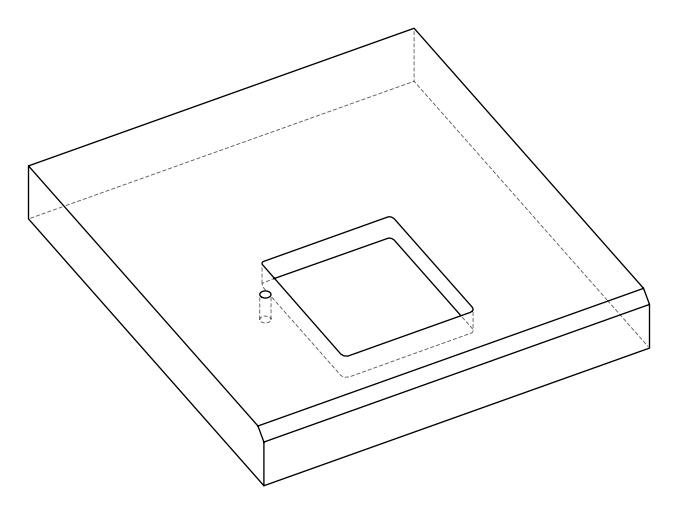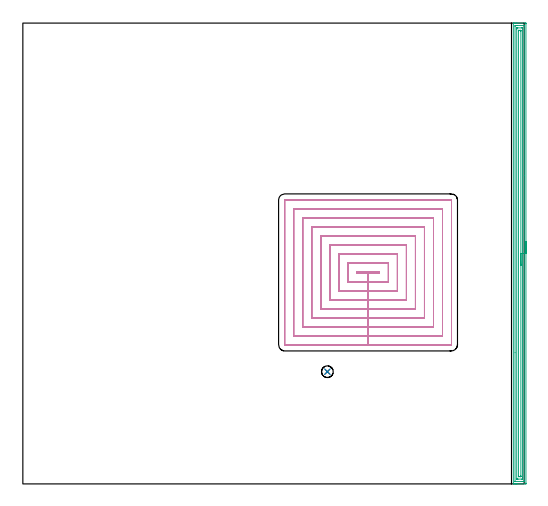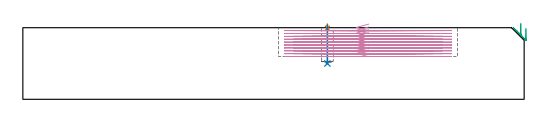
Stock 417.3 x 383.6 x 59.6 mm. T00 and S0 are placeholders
(PLAN: 4 operations, 3 tool changes, 65 min)
(1 SPOT_DRILL | STEP1POCKET | NXT0321_9005460120000 | 0.03 min | 1 mm3)
(2 DRILL_BLIND_HOLE_INTO_CENTER | STEP1POCKET | NXT0301_069 | 0.13 min | 2146 mm3)
(3 AREA_MILL | FG_CHAMFER_SURFACE | UGT0205_001 | 12.52 min | 21141 mm3)
(4 MILL_RECTANGULAR_POCKET | POCKET_RECTANGULAR_STRAIGHT | NXT0201_013 | Follow Part, ap 2.5, ae 75% | 52.36 min | 466623 mm3)
(TOOL NXT0321_9005460120000 | NC Spot Drill, 142deg, 12mm, Carbide, Uncoated | D12 PA142 FL30 Z2)
(TOOL NXT0301_069 | Carbide Drill 9.8mm [860.1-0980-029A1-MM 2214] | D9.8 PA140 FL47 Z2)
(TOOL UGT0205_001 | Chamfer Mill 20 x 3 x 45 deg. | D20 FL50 Z2)
(TOOL NXT0201_013 | ENDMILL 10mm | D10 FL30 Z4)
(OP 1 SPOT_DRILL)
G17 G21 G94 G90
T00 M6
G54
G17 G0 G90 X253.5 Y93.4 S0 M3
G43 Z69.6 H0
G94 G81 G98 Z59.178 F250. R62.6
G80
M5
M2
(OP 2 DRILL_BLIND_HOLE_INTO_CENTER)
G17 G21 G94 G90
T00 M6
G54
G17 G0 G90 X253.5 Y93.4 S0 M3
G43 Z69.6 H1
G94 G81 G98 Z29.8 F250. R61.6
G80
M5
M2
(OP 3 AREA_MILL)
G17 G21 G94 G90
T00 M6
G54
G17 G0 G90 X418.8 Y201.8 S1061 M3
G43 Z69.6 H0
Z59.1
G94 G1 Y201.762 Z58.228 F250.
Y201.648 Z57.364
Y201.459 Z56.512
Y201.197 Z55.68
Y200.863 Z54.874
Y200.46 Z54.1
Y199.992 Z53.364
Y199.46 Z52.672
Y198.871 Z52.029
Y198.228 Z51.44
Y197.536 Z50.908
Y196.8 Z50.44
Y196.026 Z50.037
Y195.22 Z49.703
Y194.388 Z49.441
Y193.537 Z49.252
Y192.672 Z49.138
Y191.8 Z49.1
Y0.618
X418.795 Y0.143 Z49.103
X418.792 Y0.01 Z49.106
X418.655 Y0. Z49.243
X411.353 Z56.542
X410.812 Z57.085
X410.474 Z57.422
X409.933 Z57.963
X409.595 Z58.3
X408.619 Z59.281
X408.306 Y0.01 Z59.593
X408.3 Y0.172 Z59.6
Y383.428
X408.307 Y383.59 Z59.593
X408.62 Y383.6 Z59.28
X408.92 Z58.98
X409.595 Z58.3
X410.811 Z57.085
X411.353 Z56.542
X418.384 Z49.513
X418.657 Y383.597 Z49.24
X418.792 Y383.59 Z49.106
X418.799 Y383.453 Z49.099
X418.8 Y382.982 Z49.1
Y191.8
X417.386 Z50.514
X417.385 Y2.527 Z50.515
X417.384 Y2.405 Z50.516
X417.379 Y2.029 Z50.521
X417.016 Y2.009 Z50.884
X416.626 Y2.003 Z51.274
X416.146 Y2. Z51.754
X415.747 Z52.153
X409.993 Z57.907
X409.796 Y2.002 Z58.104
X409.764 Y2.004 Z58.136
X409.732 Y2.01 Z58.168
X409.721 Y2.019 Z58.179
X409.72 Y2.044 Z58.18
X409.715 Y2.283 Z58.185
X409.714 Y109.209 Z58.186
X409.715 Y381.073 Z58.185
X409.716 Y381.195 Z58.184
X409.721 Y381.571 Z58.179
X410.084 Y381.591 Z57.816
X410.474 Y381.597 Z57.426
X410.955 Y381.6 Z56.945
X411.353 Z56.547
X417.107 Z50.793
X417.304 Y381.598 Z50.596
X417.336 Y381.596 Z50.564
X417.368 Y381.59 Z50.532
X417.379 Y381.581 Z50.521
X417.38 Y381.556 Z50.52
X417.385 Y381.317 Z50.515
X417.386 Y256.639 Z50.514
Y191.8
X415.972 Z51.928
X415.971 Y4.857 Z51.929
X415.97 Y4.192 Z51.93
X415.967 Y4.078 Z51.933
X415.965 Y4.024 Z51.935
X415.959 Y4.009 Z51.941
X415.932 Y4.004 Z51.968
X415.747 Y4.002 Z52.153
X415.057 Y4. Z52.843
X412.232 Z55.668
X411.54 Y4.001 Z56.36
X411.353 Y4.005 Z56.547
X411.165 Y4.01 Z56.735
X411.135 Y4.022 Z56.765
X411.132 Y4.056 Z56.768
X411.13 Y4.116 Z56.77
X411.129 Y4.192 Z56.771
Y4.42
Y378.743
X411.131 Y379.408 Z56.769
X411.133 Y379.522 Z56.767
X411.135 Y379.576 Z56.765
X411.141 Y379.591 Z56.759
X411.168 Y379.596 Z56.732
X411.353 Y379.598 Z56.547
X412.043 Y379.6 Z55.857
X414.868 Z53.032
X415.56 Y379.599 Z52.34
X415.747 Y379.595 Z52.153
X415.935 Y379.59 Z51.965
X415.965 Y379.578 Z51.935
X415.967 Y379.544 Z51.933
X415.97 Y379.484 Z51.93
X415.971 Y379.408 Z51.929
Y379.18
X415.972 Y191.8 Z51.928
X414.557 Z53.343
Y6.872
X414.556 Y6.296 Z53.344
X414.553 Y6.103 Z53.347
X414.55 Y6.034 Z53.35
X414.547 Y6.01 Z53.353
X414.525 Y6.008 Z53.375
X414.418 Y6.004 Z53.482
X413.989 Y6. Z53.911
X413.089 Z54.811
X412.682 Y6.007 Z55.218
X412.581 Y6.01 Z55.319
X412.549 Y6.022 Z55.351
X412.547 Y6.054 Z55.353
X412.545 Y6.138 Z55.355
X412.543 Y6.555 Z55.357
Y6.872
Y376.728
X412.544 Y377.304 Z55.356
X412.547 Y377.497 Z55.353
X412.55 Y377.566 Z55.35
X412.553 Y377.59 Z55.347
X412.575 Y377.592 Z55.325
X412.682 Y377.596 Z55.218
X413.111 Y377.6 Z54.789
X414.011 Z53.889
X414.418 Y377.593 Z53.482
X414.519 Y377.59 Z53.381
X414.551 Y377.578 Z53.349
X414.553 Y377.546 Z53.347
X414.555 Y377.462 Z53.345
X414.557 Y377.045 Z53.343
Y376.728
Y191.8
Y190.928 Z53.381
Y190.064 Z53.495
Y189.212 Z53.683
Y188.38 Z53.946
Y187.574 Z54.28
Y186.8 Z54.682
Y186.064 Z55.151
Y185.372 Z55.682
Y184.729 Z56.272
Y184.14 Z56.915
Y183.609 Z57.607
Y183.14 Z58.343
Y182.737 Z59.117
Y182.403 Z59.922
Y182.141 Z60.754
Y181.952 Z61.606
Y181.838 Z62.471
Y181.8 Z63.343
G0 Z69.6
M5
M2
(OP 4 MILL_RECTANGULAR_POCKET)
G17 G21 G94 G90
T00 M6
G54
G17 G0 G90 X287.903 Y176.4 S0 M3
G43 Z69.6 H0
Z62.6
G94 G1 X277.9 Z59.92 F250.
Y175.7 Z59.732
X287.35 Z57.2
X296.8 F500.
Y176.4
X277.9
Y175.7
X287.35
Y168.2
X304.3
Y183.9
X270.4
Y168.2
X287.35
Y160.7
X311.8
Y191.4
X262.9
Y160.7
X287.35
Y153.2
X319.3
Y198.9
X255.4
Y153.2
X287.35
Y145.7
X326.8
Y206.4
X247.9
Y145.7
X287.35
Y138.2
X334.3
Y213.9
X240.4
Y138.2
X287.35
Y130.7
X341.8
Y221.4
X232.9
Y130.7
X287.35
Y123.2
X349.3
Y228.9
X225.4
Y123.2
X287.35
Y115.7
X356.6
G3 X356.8 Y115.9 R0.2
G1 Y236.2
G3 X356.6 Y236.4 R0.2
G1 X218.1
G3 X217.9 Y236.2 R0.2
G1 Y115.9
G3 X218.1 Y115.7 R0.2
G1 X287.35
X288.35
G0 X287.903 Y176.4 Z60.2
G1 X277.9 Z57.52 F250.
Y175.7 Z57.332
X287.35 Z54.8
X296.8 F500.
Y176.4
X277.9
Y175.7
X287.35
Y168.2
X304.3
Y183.9
X270.4
Y168.2
X287.35
Y160.7
X311.8
Y191.4
X262.9
Y160.7
X287.35
Y153.2
X319.3
Y198.9
X255.4
Y153.2
X287.35
Y145.7
X326.8
Y206.4
X247.9
Y145.7
X287.35
Y138.2
X334.3
Y213.9
X240.4
Y138.2
X287.35
Y130.7
X341.8
Y221.4
X232.9
Y130.7
X287.35
Y123.2
X349.3
Y228.9
X225.4
Y123.2
X287.35
Y115.7
X356.6
G3 X356.8 Y115.9 R0.2
G1 Y236.2
G3 X356.6 Y236.4 R0.2
G1 X218.1
G3 X217.9 Y236.2 R0.2
G1 Y115.9
G3 X218.1 Y115.7 R0.2
G1 X287.35
X288.35
G0 X287.903 Y176.4 Z57.8
G1 X277.9 Z55.12 F250.
Y175.7 Z54.932
X287.35 Z52.4
X296.8 F500.
Y176.4
X277.9
Y175.7
X287.35
Y168.2
X304.3
Y183.9
X270.4
Y168.2
X287.35
Y160.7
X311.8
Y191.4
X262.9
Y160.7
X287.35
Y153.2
X319.3
Y198.9
X255.4
Y153.2
X287.35
Y145.7
X326.8
Y206.4
X247.9
Y145.7
X287.35
Y138.2
X334.3
Y213.9
X240.4
Y138.2
X287.35
Y130.7
X341.8
Y221.4
X232.9
Y130.7
X287.35
Y123.2
X349.3
Y228.9
X225.4
Y123.2
X287.35
Y115.7
X356.6
G3 X356.8 Y115.9 R0.2
G1 Y236.2
G3 X356.6 Y236.4 R0.2
G1 X218.1
G3 X217.9 Y236.2 R0.2
G1 Y115.9
G3 X218.1 Y115.7 R0.2
G1 X287.35
X288.35
G0 X287.903 Y176.4 Z55.4
G1 X277.9 Z52.72 F250.
Y175.7 Z52.532
X287.35 Z50.
X296.8 F500.
Y176.4
X277.9
Y175.7
X287.35
Y168.2
X304.3
Y183.9
X270.4
Y168.2
X287.35
Y160.7
X311.8
Y191.4
X262.9
Y160.7
X287.35
Y153.2
X319.3
Y198.9
X255.4
Y153.2
X287.35
Y145.7
X326.8
Y206.4
X247.9
Y145.7
X287.35
Y138.2
X334.3
Y213.9
X240.4
Y138.2
X287.35
Y130.7
X341.8
Y221.4
X232.9
Y130.7
X287.35
Y123.2
X349.3
Y228.9
X225.4
Y123.2
X287.35
Y115.7
X356.6
G3 X356.8 Y115.9 R0.2
G1 Y236.2
G3 X356.6 Y236.4 R0.2
G1 X218.1
G3 X217.9 Y236.2 R0.2
G1 Y115.9
G3 X218.1 Y115.7 R0.2
G1 X287.35
X288.35
G0 X287.903 Y176.4 Z53.
G1 X277.9 Z50.32 F250.
Y175.7 Z50.132
X287.35 Z47.6
X296.8 F500.
Y176.4
X277.9
Y175.7
X287.35
Y168.2
X304.3
Y183.9
X270.4
Y168.2
X287.35
Y160.7
X311.8
Y191.4
X262.9
Y160.7
X287.35
Y153.2
X319.3
Y198.9
X255.4
Y153.2
X287.35
Y145.7
X326.8
Y206.4
X247.9
Y145.7
X287.35
Y138.2
X334.3
Y213.9
X240.4
Y138.2
X287.35
Y130.7
X341.8
Y221.4
X232.9
Y130.7
X287.35
Y123.2
X349.3
Y228.9
X225.4
Y123.2
X287.35
Y115.7
X356.6
G3 X356.8 Y115.9 R0.2
G1 Y236.2
G3 X356.6 Y236.4 R0.2
G1 X218.1
G3 X217.9 Y236.2 R0.2
G1 Y115.9
G3 X218.1 Y115.7 R0.2
G1 X287.35
X288.35
G0 X287.903 Y176.4 Z50.6
G1 X277.9 Z47.92 F250.
Y175.7 Z47.732
X287.35 Z45.2
X296.8 F500.
Y176.4
X277.9
Y175.7
X287.35
Y168.2
X304.3
Y183.9
X270.4
Y168.2
X287.35
Y160.7
X311.8
Y191.4
X262.9
Y160.7
X287.35
Y153.2
X319.3
Y198.9
X255.4
Y153.2
X287.35
Y145.7
X326.8
Y206.4
X247.9
Y145.7
X287.35
Y138.2
X334.3
Y213.9
X240.4
Y138.2
X287.35
Y130.7
X341.8
Y221.4
X232.9
Y130.7
X287.35
Y123.2
X349.3
Y228.9
X225.4
Y123.2
X287.35
Y115.7
X356.6
G3 X356.8 Y115.9 R0.2
G1 Y236.2
G3 X356.6 Y236.4 R0.2
G1 X218.1
G3 X217.9 Y236.2 R0.2
G1 Y115.9
G3 X218.1 Y115.7 R0.2
G1 X287.35
X288.35
G0 X287.903 Y176.4 Z48.2
G1 X277.9 Z45.52 F250.
Y175.7 Z45.332
X287.35 Z42.8
X296.8 F500.
Y176.4
X277.9
Y175.7
X287.35
Y168.2
X304.3
Y183.9
X270.4
Y168.2
X287.35
Y160.7
X311.8
Y191.4
X262.9
Y160.7
X287.35
Y153.2
X319.3
Y198.9
X255.4
Y153.2
X287.35
Y145.7
X326.8
Y206.4
X247.9
Y145.7
X287.35
Y138.2
X334.3
Y213.9
X240.4
Y138.2
X287.35
Y130.7
X341.8
Y221.4
X232.9
Y130.7
X287.35
Y123.2
X349.3
Y228.9
X225.4
Y123.2
X287.35
Y115.7
X356.6
G3 X356.8 Y115.9 R0.2
G1 Y236.2
G3 X356.6 Y236.4 R0.2
G1 X218.1
G3 X217.9 Y236.2 R0.2
G1 Y115.9
G3 X218.1 Y115.7 R0.2
G1 X287.35
X288.35
G0 X287.903 Y176.4 Z45.8
G1 X277.9 Z43.12 F250.
Y175.7 Z42.932
X287.35 Z40.4
X296.8 F500.
Y176.4
X277.9
Y175.7
X287.35
Y168.2
X304.3
Y183.9
X270.4
Y168.2
X287.35
Y160.7
X311.8
Y191.4
X262.9
Y160.7
X287.35
Y153.2
X319.3
Y198.9
X255.4
Y153.2
X287.35
Y145.7
X326.8
Y206.4
X247.9
Y145.7
X287.35
Y138.2
X334.3
Y213.9
X240.4
Y138.2
X287.35
Y130.7
X341.8
Y221.4
X232.9
Y130.7
X287.35
Y123.2
X349.3
Y228.9
X225.4
Y123.2
X287.35
Y115.7
X356.6
G3 X356.8 Y115.9 R0.2
G1 Y236.2
G3 X356.6 Y236.4 R0.2
G1 X218.1
G3 X217.9 Y236.2 R0.2
G1 Y115.9
G3 X218.1 Y115.7 R0.2
G1 X287.35
X288.35
G0 X287.903 Y176.4 Z43.4
G1 X277.9 Z40.72 F250.
Y175.7 Z40.532
X287.35 Z38.
X296.8 F500.
Y176.4
X277.9
Y175.7
X287.35
Y168.2
X304.3
Y183.9
X270.4
Y168.2
X287.35
Y160.7
X311.8
Y191.4
X262.9
Y160.7
X287.35
Y153.2
X319.3
Y198.9
X255.4
Y153.2
X287.35
Y145.7
X326.8
Y206.4
X247.9
Y145.7
X287.35
Y138.2
X334.3
Y213.9
X240.4
Y138.2
X287.35
Y130.7
X341.8
Y221.4
X232.9
Y130.7
X287.35
Y123.2
X349.3
Y228.9
X225.4
Y123.2
X287.35
Y115.7
X356.6
G3 X356.8 Y115.9 R0.2
G1 Y236.2
G3 X356.6 Y236.4 R0.2
G1 X218.1
G3 X217.9 Y236.2 R0.2
G1 Y115.9
G3 X218.1 Y115.7 R0.2
G1 X287.35
X288.35
G0 X287.903 Y176.4 Z41.
G1 X277.9 Z38.32 F250.
Y175.7 Z38.132
X287.35 Z35.6
X296.8 F500.
Y176.4
X277.9
Y175.7
X287.35
Y168.2
X304.3
Y183.9
X270.4
Y168.2
X287.35
Y160.7
X311.8
Y191.4
X262.9
Y160.7
X287.35
Y153.2
X319.3
Y198.9
X255.4
Y153.2
X287.35
Y145.7
X326.8
Y206.4
X247.9
Y145.7
X287.35
Y138.2
X334.3
Y213.9
X240.4
Y138.2
X287.35
Y130.7
X341.8
Y221.4
X232.9
Y130.7
X287.35
Y123.2
X349.3
Y228.9
X225.4
Y123.2
X287.35
Y115.7
X356.6
G3 X356.8 Y115.9 R0.2
G1 Y236.2
G3 X356.6 Y236.4 R0.2
G1 X218.1
G3 X217.9 Y236.2 R0.2
G1 Y115.9
G3 X218.1 Y115.7 R0.2
G1 X287.35
X288.35
G0 Z69.6
M5
M2
